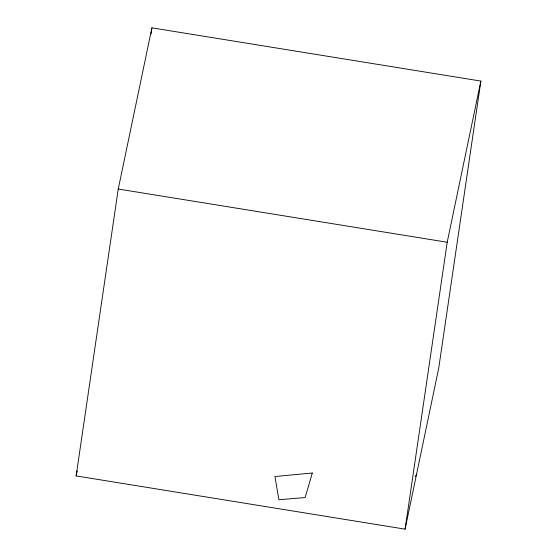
<?xml version="1.0" encoding="UTF-8"?>
<svg xmlns="http://www.w3.org/2000/svg" width="557" height="557" viewBox="0 0 557 557"><rect width="100%" height="100%" fill="white"/><g stroke="black" fill="none" stroke-linecap="round" stroke-linejoin="round"><path stroke-width="0.84" d="M76.128 475.922L118.244 189.025L151.915 27.85L480.872 81.078L438.756 367.975L405.085 529.15L76.128 475.922L77.193 470.832M151.031 33.866L151.915 27.85M405.085 529.15L447.201 242.253L480.872 81.078M415.167 476.451L415.675 475.929A14.162 6.983 8.4 0 0 416.573 474.181M118.244 189.025L447.201 242.253M312.296 473.018L305.139 497.547L278.911 499.761L274.921 476.52L312.296 473.018"/></g></svg>
